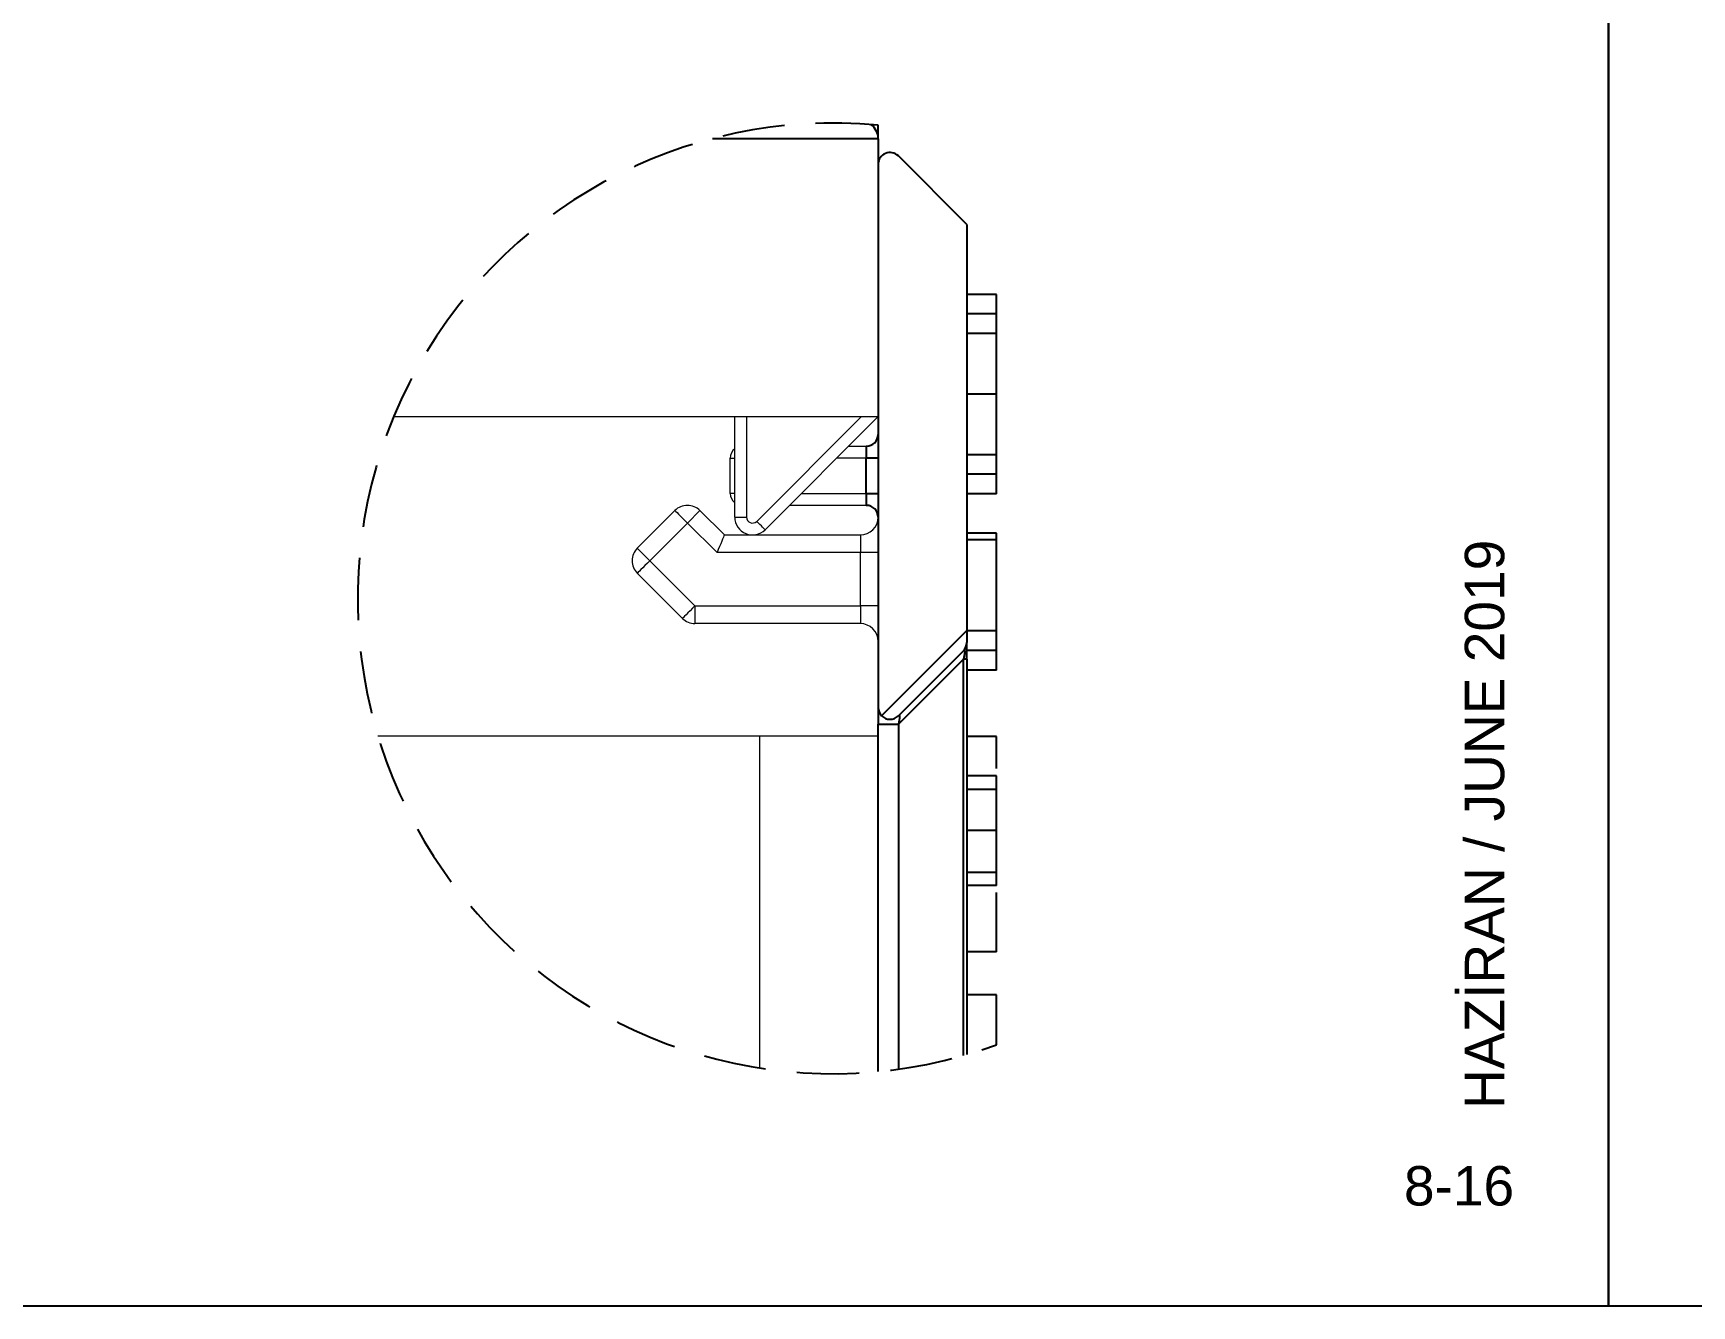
# Model space of a CAD drawing. Header units: millimetres. Extents: x 221 to 2771, y 196 to 840.
# Drawn here: x 1431.4 to 1515.5, y 195.6 to 260.2 of the extents above; entities that cross this region are included whole.
import ezdxf

# ---------------------------------------------------------------- set-up
doc = ezdxf.new("R2010")
doc.units = ezdxf.units.MM
doc.linetypes.add('HIDDEN', pattern=[9.525, 6.35, -3.175])
doc.layers.add('antet_k', color=7, linetype='Continuous')
doc.styles.get("Standard").update_dxf_attribs({"font": 'arial.ttf'})

# ---------------------------------------------------------------- blocks, each defined once
blk = doc.blocks.new('S1.A')
at = {"color": 252}
blk.add_lwpolyline([(2269.172, -494.126), (2269.172, -791.126), (2479.168, -791.126), (2479.168, -494.126)], close=True, dxfattribs=at)
blk = doc.blocks.new('S50_SYF1')
at = {"layer": 'antet_k', "color": 0}
blk.add_blockref('S1.A', (-1500.922, 2845.514), dxfattribs=at)

msp = doc.modelspace()

# ---------------------------------------------------------------- linework, layer by layer
at = {"color": 7, "linetype": 'Continuous'}
for p, q in [((1474.253, 254.823), (1474.253, 255.503)), ((1474.253, 254.823), (1465.844, 254.823)), ((1474.253, 254.823), (1474.253, 240.723)), ((1474.253, 253.525), (1474.253, 225.972)), ((1478.753, 250.473), (1475.277, 253.949)), ((1478.753, 250.473), (1478.753, 229.872)), ((1480.253, 246.924), (1478.753, 246.924)), ((1480.253, 245.938), (1480.253, 246.924)), ((1480.253, 245.938), (1478.753, 245.938)), ((1480.253, 244.939), (1480.253, 245.938)), ((1480.253, 244.939), (1478.753, 244.939)), ((1480.253, 241.868), (1480.253, 244.939)), ((1480.253, 241.868), (1478.753, 241.868)), ((1480.253, 238.784), (1480.253, 241.868)), ((1473.653, 239.223), (1473.653, 238.623)), ((1474.253, 238.623), (1473.653, 238.623)), ((1473.653, 236.823), (1473.653, 238.623)), ((1480.253, 238.784), (1478.753, 238.784)), ((1480.253, 237.798), (1480.253, 238.784)), ((1480.253, 237.798), (1478.753, 237.798)), ((1480.253, 236.799), (1480.253, 237.798)), ((1473.653, 236.823), (1473.653, 236.223)), ((1473.653, 236.823), (1474.253, 236.823)), ((1480.253, 236.799), (1478.753, 236.799)), ((1480.253, 234.814), (1478.753, 234.814)), ((1480.253, 234.466), (1480.253, 234.814)), ((1480.253, 234.466), (1478.753, 234.466)), ((1480.253, 229.851), (1480.253, 234.466)), ((1474.428, 225.548), (1478.753, 229.872)), ((1478.753, 229.872), (1478.753, 229.272)), ((1480.253, 229.851), (1478.753, 229.851)), ((1480.253, 228.858), (1480.253, 229.851)), ((1478.577, 228.848), (1475.277, 225.548)), ((1478.753, 228.423), (1478.753, 229.272)), ((1480.253, 228.858), (1478.753, 228.858)), ((1480.253, 227.865), (1480.253, 228.858)), ((1478.577, 228.423), (1475.277, 225.123)), ((1478.577, 208.316), (1478.577, 228.423)), ((1478.753, 228.423), (1478.577, 228.423)), ((1478.753, 228.423), (1478.753, 208.367)), ((1480.253, 227.865), (1478.753, 227.865)), ((1474.253, 225.972), (1474.253, 225.123)), ((1474.253, 225.123), (1475.277, 225.123)), ((1474.253, 224.523), (1474.253, 225.123)), ((1475.277, 225.123), (1475.277, 207.62)), ((1474.253, 207.5), (1474.253, 224.523)), ((1480.253, 224.49), (1478.753, 224.49)), ((1480.253, 222.879), (1480.253, 224.49)), ((1480.253, 222.505), (1478.753, 222.505)), ((1480.253, 221.816), (1480.253, 222.505)), ((1480.253, 221.816), (1478.753, 221.816)), ((1480.253, 219.735), (1480.253, 221.816)), ((1480.253, 220.237), (1480.253, 221.443)), ((1480.253, 219.735), (1478.753, 219.735)), ((1480.253, 217.601), (1480.253, 219.735)), ((1480.253, 217.601), (1478.753, 217.601)), ((1480.253, 216.946), (1480.253, 217.601)), ((1480.253, 216.946), (1478.753, 216.946)), ((1480.253, 213.571), (1480.253, 216.575)), ((1480.253, 213.571), (1478.753, 213.571)), ((1480.253, 211.387), (1478.753, 211.387)), ((1480.253, 208.861), (1480.253, 211.387))]:
    msp.add_line(p, q, dxfattribs=at)
at = {"color": 252, "linetype": 'Continuous', "lineweight": 15}
for p, q in [((1449.683, 240.723), (1474.253, 240.723)), ((1466.98, 235.623), (1466.98, 240.723)), ((1467.58, 240.723), (1467.58, 235.623)), ((1468.092, 235.411), (1473.404, 240.723)), ((1474.253, 240.723), (1468.516, 234.987)), ((1472.753, 239.223), (1473.653, 239.223)), ((1466.753, 236.823), (1466.753, 238.623)), ((1466.753, 238.623), (1466.98, 238.623)), ((1473.653, 238.623), (1472.153, 238.623)), ((1466.98, 236.823), (1466.753, 236.823)), ((1470.353, 236.823), (1473.653, 236.823)), ((1462.034, 234.051), (1463.943, 235.96)), ((1465.216, 235.96), (1464.58, 235.323)), ((1465.216, 235.96), (1466.453, 234.723)), ((1466.98, 235.623), (1467.58, 235.623)), ((1473.653, 236.223), (1469.753, 236.223)), ((1464.58, 235.323), (1462.671, 233.414)), ((1466.08, 233.823), (1464.58, 235.323)), ((1466.453, 234.723), (1473.353, 234.723)), ((1473.353, 234.723), (1473.353, 233.823)), ((1462.671, 233.414), (1462.034, 234.051)), ((1462.671, 233.414), (1464.961, 231.123)), ((1473.353, 233.823), (1466.08, 233.823)), ((1473.353, 231.123), (1473.353, 233.823)), ((1474.253, 233.823), (1473.353, 233.823)), ((1464.325, 230.487), (1462.034, 232.778)), ((1464.961, 231.123), (1473.353, 231.123)), ((1464.961, 231.123), (1464.961, 230.223)), ((1473.353, 231.123), (1473.353, 230.223)), ((1474.253, 231.123), (1473.353, 231.123)), ((1473.353, 230.223), (1464.961, 230.223)), ((1448.882, 224.523), (1468.253, 224.523)), ((1468.253, 224.523), (1474.253, 224.523)), ((1468.253, 207.677), (1468.253, 224.523))]:
    msp.add_line(p, q, dxfattribs=at)
at = {"color": 252, "linetype": 'Continuous', "lineweight": 15, "flags": 128}
for points in [[(1463.943, 235.96), (1463.956, 235.948), (1463.992, 235.911), (1464.051, 235.853), (1464.13, 235.773), (1464.226, 235.677), (1464.336, 235.567), (1464.456, 235.448), (1464.58, 235.323)], [(1466.453, 234.723), (1466.447, 234.71), (1466.43, 234.669), (1466.403, 234.603), (1466.365, 234.513), (1466.319, 234.402), (1466.266, 234.273), (1466.207, 234.131), (1466.145, 233.98), (1466.08, 233.823)], [(1468.516, 234.987), (1468.508, 234.995), (1468.484, 235.019), (1468.445, 235.059), (1468.392, 235.111), (1468.328, 235.176), (1468.254, 235.249), (1468.175, 235.329), (1468.092, 235.411)], [(1462.671, 233.414), (1462.546, 233.29), (1462.427, 233.171), (1462.317, 233.061), (1462.221, 232.964), (1462.141, 232.885), (1462.083, 232.826), (1462.046, 232.79), (1462.034, 232.778)], [(1464.961, 231.123), (1464.837, 230.999), (1464.718, 230.88), (1464.608, 230.77), (1464.511, 230.673), (1464.432, 230.594), (1464.373, 230.536), (1464.337, 230.499), (1464.325, 230.487)]]:
    msp.add_lwpolyline(points, dxfattribs=at)
at = {"color": 7, "linetype": 'Continuous', "flags": 128}
for points in [[(1478.577, 228.848), (1478.613, 228.871), (1478.635, 228.855), (1478.642, 228.8), (1478.635, 228.707), (1478.613, 228.581), (1478.577, 228.423)], [(1475.277, 225.548), (1475.318, 225.571), (1475.34, 225.537), (1475.34, 225.449), (1475.318, 225.309), (1475.277, 225.123)]]:
    msp.add_lwpolyline(points, dxfattribs=at)
at = {"color": 7, "linetype": 'HIDDEN', "ltscale": 0.5}
msp.add_arc((1471.961, 231.501), 24.111, 84.54644, 290.11393, dxfattribs=at)
at = {"color": 7, "linetype": 'Continuous'}
for centre, radius, start, end in [((1473.384, 254.834), 0.868, 359.28239, 53.72119), ((1474.853, 253.525), 0.6, 44.99872, 180.00358), ((1473.653, 239.824), 0.6, 270.00419, 359.99581), ((1473.653, 235.623), 0.6, 0.00419, 89.99581), ((1478.153, 229.272), 0.6, 314.99906, 0.00191), ((1474.853, 225.972), 0.6, 179.99906, 224.99998), ((1474.853, 225.972), 0.6, 224.99878, 315.00122)]:
    msp.add_arc(centre, radius, start, end, dxfattribs=at)
at = {"color": 252, "linetype": 'Continuous', "lineweight": 15}
for centre, radius, start, end in [((1467.353, 238.623), 0.6, 128.41399, 179.99816), ((1467.353, 236.824), 0.6, 180.00733, 231.58053), ((1464.58, 235.323), 0.9, 44.99824, 135.00176), ((1467.88, 235.623), 0.9, 180.00155, 314.99875), ((1467.88, 235.623), 0.3, 179.99937, 314.99833), ((1473.353, 235.623), 0.9, 269.99933, 359.99925), ((1462.671, 233.414), 0.9, 134.99753, 225.00247), ((1464.961, 231.123), 0.9, 224.99721, 270.00103), ((1473.353, 229.323), 0.9, 0.00075, 90.00067)]:
    msp.add_arc(centre, radius, start, end, dxfattribs=at)

# ---------------------------------------------------------------- block references
for p in [(533.054, -1858.773), (533.054, -1858.773), (743.05, -1858.773)]:
    msp.add_blockref('S50_SYF1', p)

# ---------------------------------------------------------------- texts
at = {"insert": (1504.01, 205.601), "char_height": 2, "width": 44.87301, "attachment_point": 1, "rotation": 90}
msp.add_mtext('{\\fArial Unicode MS|b0|i0|c0|p34;{\\C7;HAZİRAN / JUNE 2019}}', dxfattribs=at)
at = {"insert": (1506.513, 202.705), "char_height": 2, "width": 4.43689, "attachment_point": 3}
msp.add_mtext('{\\fArial Unicode MS|b0|i0|c0|p0;\\C7;8-16}', dxfattribs=at)

doc.saveas('drawing.dxf')
